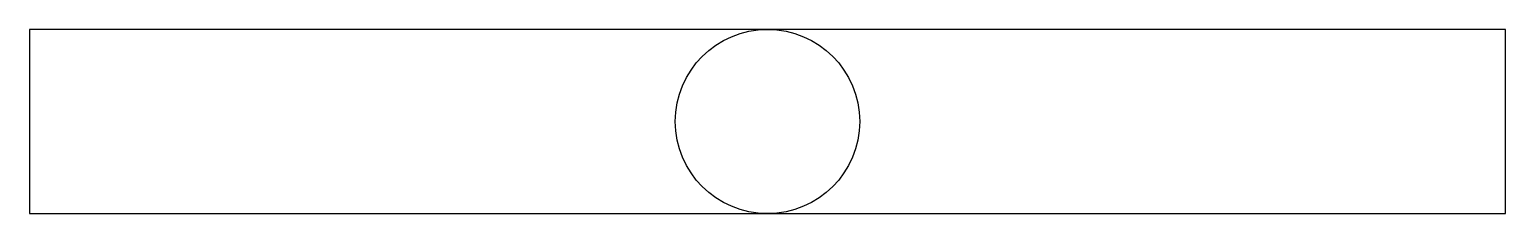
# Model space of a CAD drawing. Header units: inches. Extents: x -48 to 0, y 0 to 6.
import ezdxf

# ---------------------------------------------------------------- set-up
doc = ezdxf.new("R2010")
doc.units = ezdxf.units.IN
doc.header["$LTSCALE"] = 30
doc.header["$MEASUREMENT"] = 0

msp = doc.modelspace()

# ---------------------------------------------------------------- linework, layer by layer
msp.add_lwpolyline([(-48, 0), (0, 0), (0, 6), (-48, 6)], close=True)
msp.add_circle((-24, 3), 3)

doc.saveas('drawing.dxf')
